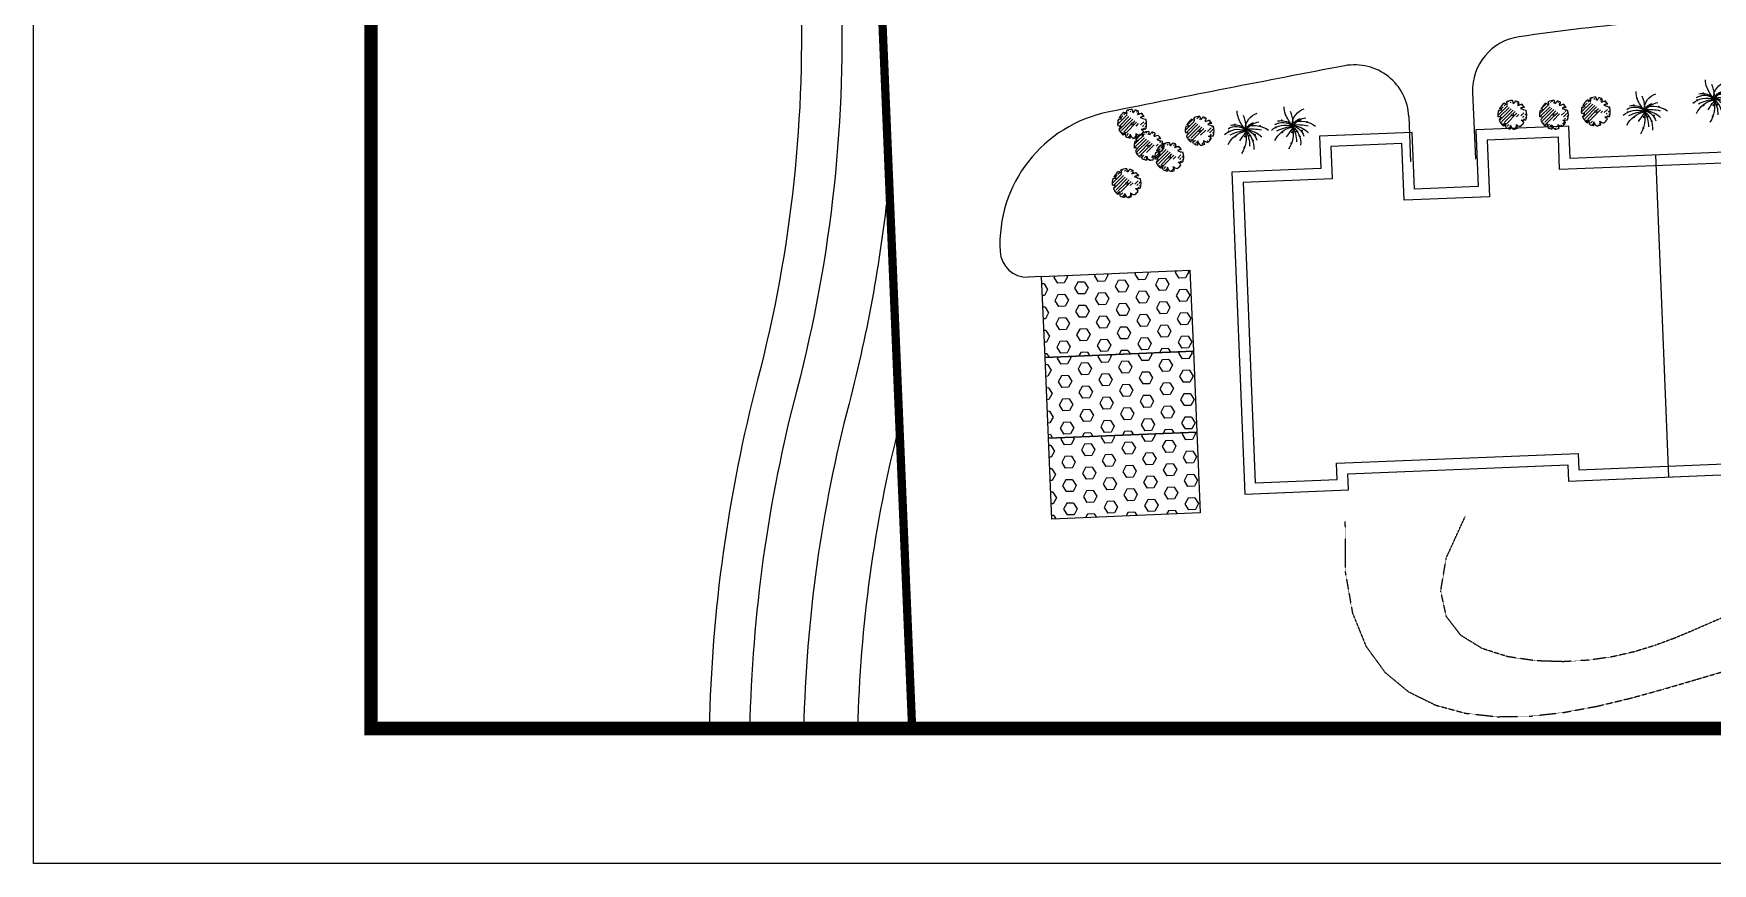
# Model space of a CAD drawing. Extents: x 116619 to 413619, y -387877 to -177877.
# Drawn here: x 116619 to 178821, y -387877 to -357127 of the extents above; entities that cross this region are included whole.
import ezdxf

# ---------------------------------------------------------------- set-up
doc = ezdxf.new("R2010")
doc.units = 0
doc.header["$LTSCALE"] = 35
doc.header["$MEASUREMENT"] = 0
doc.linetypes.add('DASH', pattern=[0.35, 0.25, -0.1])
doc.layers.get('0').update_dxf_attribs({"linetype": 'CONTINUOUS'})
for name, color, linetype in [('CHE', 5, 'CONTINUOUS'), ('DX', 32, 'CONTINUOUS'), ('JZ1', 7, 'CONTINUOUS'), ('LAYER11', 50, 'CONTINUOUS'), ('LAYER4', 41, 'CONTINUOUS'), ('LVHUA', 94, 'CONTINUOUS'), ('PUB_TITLE', 7, 'CONTINUOUS'), ('YJ1', 7, 'CONTINUOUS'), ('围墙', 252, 'DASH'), ('新路', 21, 'CONTINUOUS'), ('绿化', 84, 'CONTINUOUS')]:
    doc.layers.add(name, color=color, linetype=linetype)

# ---------------------------------------------------------------- blocks, each defined once
blk = doc.blocks.new('A$C1C107019')
at = {"layer": 'CHE', "color": 84, "ltscale": 2}
for p, q in [((-3.743923935471685, -0.520168212668068), (-3.860537306158221, -0.6148562736379972)), ((-3.743867092198343, -0.5201764132416429), (-3.756129247121862, -0.4434154085647606)), ((-3.316275731500355, -0.4518710083248152), (-3.328537886423874, -0.3751100036806747)), ((-3.082783298961658, -0.5410999714858917), (-3.316297051222136, -0.4518176803449023)), ((-2.888741214192123, -0.3835574029544659), (-3.082818822542322, -0.5411450989668083)), ((-2.888684370745978, -0.3835656034534622), (-2.900946525638574, -0.3068045988366066)), ((-2.461093010106197, -0.3152601985257206), (-2.473355164998793, -0.238499193908865)), ((-2.227600577680278, -0.4044891616395034), (-2.461114329940756, -0.315206870498514)), ((-2.033558492912562, -0.2469465933136235), (-2.227636101264579, -0.4045342893277848)), ((-2.033501649348182, -0.2469547936689196), (-2.045763804271701, -0.1701937889920373)), ((-1.760608596656311, -0.5830988716679713), (-1.954686205004691, -0.7406865676784946)), ((-1.527059320927947, -0.6723360350497387), (-1.760573073190244, -0.5830537439069303)), ((-1.605910288650193, -0.1786493887666438), (-1.618172443573712, -0.1018883841206843)), ((-1.372417856400716, -0.2678783517967531), (-1.605931608661194, -0.1785960606539447)), ((-1.178375771603896, -0.1103357836291252), (-1.372453379955914, -0.2679234796432866)), ((-1.178318927952205, -0.1103439838825579), (-1.190581082877543, -0.03358297923659848)), ((-0.9054258754040347, -0.4464880619962059), (-1.099503483756052, -0.6040757580085483)), ((-1.060010496279574, -0.8509539453280013), (-1.09944664016075, -0.6040839581746695)), ((-0.8457621298894082, -0.4692413526827295), (-0.9053903519106825, -0.44644293406418)), ((-3.470974039242719, -0.856320490993312), (-3.665051647594737, -1.013908187005654)), ((-3.625558660525712, -1.260786374685267), (-3.664994804406888, -1.013916387531935)), ((-3.237424763457966, -0.9455576547679811), (-3.470938515718444, -0.8562753636251728)), ((-3.198024143013754, -1.192472769387678), (-3.392101751363953, -1.350060465401839)), ((-3.197967299827724, -1.192480969770259), (-3.237403443708899, -0.9456109826187458)), ((-2.615791317964977, -0.7197096813524695), (-2.809868926313356, -0.8772973773648118)), ((-2.770375939071528, -1.124175564898906), (-2.809812082954522, -0.8773055777455738)), ((-2.536883506707454, -1.213404528176397), (-2.770397258966113, -1.124122237035408)), ((-2.382242042207508, -0.808946844892489), (-2.615755794467987, -0.7196645537533186)), ((-2.342841421706908, -1.055861959704998), (-2.536919030057106, -1.213449655717341)), ((-2.342784578433566, -1.055870159971164), (-2.382220722312923, -0.8090001728160132)), ((-1.915193217675551, -0.9875647551143629), (-1.954629361558545, -0.7406947679610312)), ((-1.681700785456997, -1.076793718300905), (-1.915214537715656, -0.9875114271599159)), ((-1.487658700454631, -0.919251150033233), (-1.681736308806649, -1.076838846045575)), ((-1.487601856977562, -0.9192593502120872), (-1.527038000858738, -0.6723893630605744)), ((-0.826518064175616, -0.940182908458155), (-1.060031816436094, -0.8509006173153466)), ((-0.7769576408463763, -0.8999569765928754), (-0.8265535875543719, -0.9402280364065518)), ((-3.546707692426935, -1.754473021317608), (-3.68706215614111, -1.700809509120518)), ((-3.392066227985197, -1.350015338006415), (-3.625579980245675, -1.260733046863606)), ((-3.507250228853081, -2.00139633613253), (-3.546686372734257, -1.754526348977379)), ((-2.925074246753866, -1.528625047740206), (-3.119151855105883, -1.686212743752549)), ((-3.079658868155093, -1.933090931217521), (-3.119095012036269, -1.686220944064189)), ((-2.691524971232866, -1.617862211414831), (-2.925038723493344, -1.528579920272023)), ((-2.652124350557642, -1.864777326109106), (-2.846201958906022, -2.022365022121448)), ((-2.652067507398897, -1.864785526344349), (-2.691503651281892, -1.617915539192836)), ((-2.069891525507046, -1.39201423807026), (-2.263969133855426, -1.549601934084421)), ((-2.224476146760935, -1.796480121416607), (-2.263912290640292, -1.549610134263276)), ((-1.990983714480535, -1.885709084821428), (-2.224497466741013, -1.796426793680439)), ((-1.836342249953304, -1.481251401582995), (-2.069856002213783, -1.391969110442005)), ((-1.796941629307184, -1.728166516468264), (-1.991019237657383, -1.885754212478787)), ((-1.79688478600292, -1.728174716559806), (-1.836320929885915, -1.481304729404656)), ((-1.214708804254769, -1.255403428429418), (-1.408786412606787, -1.412991124443579)), ((-1.369293425304932, -1.659869311659349), (-1.408729569186107, -1.412999324506018)), ((-1.135800993202793, -1.749098274991411), (-1.369314745463271, -1.659815983852241)), ((-0.9811595287028467, -1.344640591711141), (-1.214673280963325, -1.255358300568332)), ((-0.9417589080567268, -1.591555706767394), (-1.135836516405107, -1.749143402779737)), ((-0.9417020646069432, -1.591563906773445), (-0.9811382084881188, -1.344693919618294)), ((-3.507307071806281, -2.001388135779052), (-3.623920442640156, -2.096076196850845)), ((-3.234357175606419, -2.337540414146133), (-3.428434783956618, -2.495128110158475)), ((-3.000807900172731, -2.426777577964458), (-3.234321652433209, -2.33749528682165)), ((-2.846166435672785, -2.022319894724205), (-3.079680187933263, -1.933037603583216)), ((-2.961350436482462, -2.673700892661145), (-3.000786580363638, -2.426830905507813)), ((-2.379174454357781, -2.200929604503472), (-2.57325206270616, -2.358517300517633)), ((-2.533759075726266, -2.605395487789792), (-2.573195219609261, -2.358525500638279)), ((-2.145625178920454, -2.290166768132622), (-2.379138931180933, -2.200884476993451)), ((-2.106167715086485, -2.537090082860232), (-2.145603858967661, -2.290220095708719)), ((-1.523991733105504, -2.06431879480624), (-1.718069341455703, -2.221906490818583)), ((-1.678576354330289, -2.468784678003431), (-1.718012498213284, -2.221914690851918)), ((-1.445083922169943, -2.558013641541038), (-1.678597674430421, -2.468731350401868)), ((-1.290442457730023, -2.153555958229845), (-1.523956209990502, -2.064273667090674)), ((-1.251041836907461, -2.400471073171502), (-1.445119445255841, -2.558058769183845)), ((-1.250984993632301, -2.400479273104793), (-1.290421137513476, -2.153609285949642)), ((-0.6688090118550463, -1.927707985136294), (-0.862886620205245, -2.085295681148637)), ((-0.8233936329343123, -2.332173868218888), (-0.862829776815488, -2.085303881063737)), ((-0.5899012009776925, -2.42140283164008), (-0.8234149532381707, -2.332120540499091)), ((-0.6091452664277313, -1.95046127598107), (-0.668773488709121, -1.927662857260657)), ((-0.540340777442907, -2.381176899818456), (-0.5899367240344873, -2.421447959513898)), ((-3.388941797180451, -2.742006297577973), (-3.428377941061626, -2.495136310424641)), ((-3.155449364727247, -2.831235261244728), (-3.388963116987725, -2.741952970105558)), ((-2.961407279406558, -2.673692692542318), (-3.155484887756757, -2.831280388552841)), ((-2.688457383206696, -3.009844970880295), (-2.882534991556895, -3.167432666892637)), ((-2.454908107974916, -3.099082134654964), (-2.688421860235394, -3.009799843513974)), ((-2.300266643418581, -2.694624451371055), (-2.533780395679059, -2.605342160231885)), ((-2.415450644053635, -3.346005449237055), (-2.45488678793663, -3.099135462083723)), ((-2.1062245581561, -2.537081882843268), (-2.300302166508118, -2.69466957885561)), ((-1.833274661958058, -2.873234161210348), (-2.027352270306437, -3.030821857222691)), ((-1.987859283413854, -3.277700044305675), (-2.02729542729503, -3.030830057152343)), ((-1.599725386668069, -2.962471324781291), (-1.833239138926729, -2.873189033640301)), ((-1.560267922657658, -3.209394639448874), (-1.599704066540653, -2.962524652297361)), ((-0.9780919407348847, -2.736623351540402), (-1.172169549086902, -2.894211047552744)), ((-1.13267656195967, -3.141089234548417), (-1.172112705840846, -2.894219247395085)), ((-0.7445426654157927, -2.825860514951273), (-0.9780564176762709, -2.736578223808465)), ((-0.7051420445059193, -3.072775629905664), (-0.899219652856118, -3.230363325919825)), ((-0.7050852012616815, -3.072783829664331), (-0.7445213451428572, -2.825913842511)), ((-3.310090829225373, -3.235692944512266), (-3.450445292795848, -3.182029432373383)), ((-3.270690208257292, -3.482608058917322), (-3.387303579236686, -3.577296120103711)), ((-3.27063336550782, -3.482616259023416), (-3.310069509388995, -3.235746271870084)), ((-2.84304200481165, -3.414310854106589), (-2.882478148692826, -3.167440866955076)), ((-2.609549572473043, -3.503539817922501), (-2.843063324733521, -3.414257526779693)), ((-2.415507487006835, -3.345997249245556), (-2.609585095358852, -3.503584945257899)), ((-2.142557590837896, -3.682149527614456), (-2.336635199186276, -3.839737223626798)), ((-1.909008315720712, -3.771386691330918), (-2.14252206798119, -3.682104400188109)), ((-1.754366851224404, -3.36692900806338), (-1.987880603483063, -3.277646716922391)), ((-1.5603247657873, -3.20938643957561), (-1.75440237413568, -3.366974135589771)), ((-1.287374869556515, -3.54553871794451), (-1.481452477908533, -3.703126413955033)), ((-1.441959490985028, -3.950004600894317), (-1.481395634868022, -3.703134613742805)), ((-1.053825594472073, -3.634775881469977), (-1.287339346732551, -3.545493590330807)), ((-0.8991841299139196, -3.230318198189707), (-1.132697882174398, -3.141035907048717)), ((-1.014368130287039, -3.881699195995679), (-1.053804274168215, -3.634829208840529)), ((-0.432192148276954, -3.408927908258192), (-0.6262697566271527, -3.566515604270535)), ((-0.5867767695890507, -3.813393791107956), (-0.6262129134702263, -3.566523803956443)), ((-0.3725284030242619, -3.431681199237573), (-0.432156625422067, -3.408882780455315)), ((-2.997740312057431, -3.818760337284402), (-3.19181792040763, -3.976348033294926)), ((-3.152324933835189, -4.223226220467041), (-3.191761077716365, -3.976356233313709)), ((-2.918832501471115, -4.312455184457576), (-3.152346253731594, -4.223172893316587)), ((-2.76419103697117, -3.907997501190039), (-2.997704789231648, -3.818715210049049)), ((-2.724790415886673, -4.154912615651483), (-2.918868024236872, -4.312500311663825)), ((-2.724733573139019, -4.154920815553851), (-2.764169717018376, -3.908050828400519)), ((-2.297142212381004, -4.086615410680679), (-2.336578356263999, -3.839745423527347)), ((-2.063649780218839, -4.175844374596636), (-2.297163532479317, -4.086562083455647)), ((-1.869607694608931, -4.018301805981537), (-2.063685302959129, -4.175889501993879)), ((-1.869550851741224, -4.018310005751118), (-1.908986995622399, -3.771440018599606)), ((-1.208467058968381, -4.039233564739334), (-1.441980811228859, -3.949951273598344)), ((-1.01442497332755, -3.881690996297039), (-1.208502581677749, -4.039278692307562)), ((-0.7414750771295076, -4.217843274691404), (-0.9355526854778873, -4.375430970705565)), ((-0.5079258022178692, -4.307080438145931), (-0.7414395544783474, -4.217798147004942)), ((-0.3532843377179233, -3.902622754878394), (-0.5867980899784015, -3.813340463737404)), ((-0.4684683379164198, -4.554003752553399), (-0.5079044817975955, -4.307133765400067)), ((-0.3037239140394377, -3.862396823114977), (-0.3533198604272911, -3.902667882668538)), ((-3.073473965969242, -4.716912867666906), (-3.213828429305067, -4.663249355615335)), ((-3.034073344708304, -4.963827982055591), (-3.150686715860502, -5.058516043389318)), ((-3.034016502162558, -4.963836181912484), (-3.073452646043734, -4.716966194760971)), ((-2.451840519659527, -4.491064894016745), (-2.645918128007906, -4.648652590029087)), ((-2.606425141466389, -4.895530776999294), (-2.645861285345745, -4.648660789844143)), ((-2.372932709215092, -4.984759741075322), (-2.606446461475571, -4.895477449932514)), ((-2.218291244716966, -4.580302057865993), (-2.451804996977444, -4.491019766725003)), ((-2.178890623428742, -4.827217172369274), (-2.37296823178076, -4.984804868381616)), ((-2.178833780708374, -4.827225372126122), (-2.218269924591368, -4.58035538497279)), ((-1.596657798378146, -4.354454084332247), (-1.790735406730164, -4.512041780344589)), ((-1.751242420068593, -4.758919967198381), (-1.790678563949768, -4.512049980045049)), ((-1.517749987966454, -4.84814893127259), (-1.751263740226932, -4.7588666401316)), ((-1.363108523466508, -4.443691248005052), (-1.596622275728805, -4.354408956864063)), ((-1.323707902178285, -4.69060636273025), (-1.517785510528483, -4.848194058742592)), ((-1.323651059312397, -4.690614562339761), (-1.363087203193572, -4.443744575188248)), ((-0.8960596986144083, -4.622309157441123), (-0.9354958424955839, -4.375439170285972)), ((-0.6625672667141771, -4.711538121415288), (-0.8960810189746553, -4.622255830274298)), ((-0.468525180927827, -4.553995553058485), (-0.6626027892780257, -4.711583249070827)), ((-0.1955752847279655, -4.890147831412833), (-0.3896528930781642, -5.047735527425175)), ((-0.1359115396498964, -4.912901122521362), (-0.1955397622223245, -4.890102703680896)), ((-2.761123448479339, -5.299980260406301), (-2.955201056829537, -5.457567956420462)), ((-2.915708070489927, -5.704446143357927), (-2.955144214371103, -5.457576156206414)), ((-2.527574173742323, -5.389217424341041), (-2.761087926002801, -5.299935133200051)), ((-2.488116709793758, -5.636140738442919), (-2.527552853673114, -5.389270751289587)), ((-1.905940727228881, -5.163369450765458), (-2.100018335580899, -5.32095714677962)), ((-2.060525349035743, -5.567835333573385), (-2.099961492918737, -5.320965346418234)), ((-1.827032916989992, -5.657064297749457), (-2.060546669250471, -5.567782006610287)), ((-1.672391452464581, -5.25260661448192), (-1.90590520472324, -5.16332432334093)), ((-1.632990831030838, -5.499521729132539), (-1.827068439379218, -5.657109425144881)), ((-1.632933988395962, -5.499529928642005), (-1.672370132277138, -5.252659941490492)), ((-1.050758005980242, -5.026758641097331), (-1.244835614328622, -5.184346337107854)), ((-1.205342627639766, -5.431224523785204), (-1.244778771520942, -5.184354536633691)), ((-0.9718501957104309, -5.520453487892155), (-1.205363947972728, -5.431171196751166)), ((-0.817208731212304, -5.115995804681006), (-1.050722483474601, -5.026713513541836)), ((-0.7778081097785616, -5.362910919448041), (-0.9718857181305793, -5.520498615460383)), ((-0.7777512669417774, -5.362919118886566), (-0.8171874108229531, -5.116049131733234)), ((-0.350159906243789, -5.294613713998842), (-0.3895960501249647, -5.04774372684733)), ((-0.1166674744599732, -5.383842678091241), (-0.3501812267204514, -5.294560386950252)), ((-0.06710705063596833, -5.343616746371481), (-0.1167029968783027, -5.383887805790437)), ((-2.682215638182242, -5.793675107608578), (-2.915729390442721, -5.704392816467589)), ((-2.488173552281296, -5.636132538804304), (-2.682251160631495, -5.793720234814828))]:
    blk.add_line(p, q, dxfattribs=at)
blk.add_lwpolyline([(-3.017049394009518, -5.895084751264221), (-3.884644559659137, -0.4639450339800533), (-0.9222047138755443, 0.009288692725021974), (-0.05460954822774511, -5.421851024544594)], close=True, dxfattribs=at)
blk = doc.blocks.new('ZIWEI')
h = blk.add_hatch()
h.set_pattern_fill('ANSI31', color=256, scale=700, style=0)
h.set_pattern_definition([(45, (-14305.15479666414, -15521.72558498852), (-61.8718433538229, 61.87184335382291), [])])
edge = h.paths.add_edge_path(flags=16)
edge.add_arc((-3.124356323995016, 3.122764844410995), 38.19129419894237, 0, 360)
edge = h.paths.add_edge_path()
edge.add_line((-515.1862775585669, 179.497036884386), (-397.3273588397005, 192.8007087845654))
edge.add_line((-397.3273588397005, 192.8007087845654), (-484.1707726325494, 239.3635604351966))
edge.add_arc((-355.5003343913286, 207.8080208276788), 224.403476599897, 48.5203254456983, 80.51513420599325)
edge.add_arc((-325.4140871285308, 399.2104523212729), 130.0053747879539, 343.6554930631364, 399.759999052217)
edge.add_arc((-174.7510699382728, 449.0992219469845), 193.0394698033984, 352.0774890396579, 386.6128437567361)
edge.add_arc((-84.56230609322301, 589.4586796650692), 201.8433641199807, 304.1868289016925, 338.5411029521464)
edge.add_arc((79.86628706235024, 476.3367862375235), 153.6894522377071, 315.8453936709736, 359.7650517005484)
edge.add_arc((-244.3907489811299, 1929.23720569768), 1632.167053856146, 285.4397484795938, 290.7099380494143)
edge.add_arc((411.9486994804647, 44.08673669176824), 233.5512010930507, 83.53226198880667, 121.6543979234022)
edge.add_arc((-4.509560895889081, -499.5216754744943), 586.7160784787773, 134.7781732768324, 147.3314664882382)
edge.add_arc((-250.9462972172714, -395.6289919717128), 87.2136964104515, 97.74104035208522, 188.8107453020594)
edge.add_arc((-1350.450460115571, -519.14793294827), 1107.830682670651, 2.946463605808077, 10.92381386573493)
edge.add_arc((124.9841737184488, -442.2467953651558), 220.2945284226358, 160.600850515773, 199.3991494842191)
edge.add_arc((100.2743666530096, -356.5412966543881), 177.912621491226, 186.1911535261988, 248.4951689965226)
edge.add_arc((295.5747862085336, -375.7284358642501), 163.4501424661077, 170.6313753688686, 220.6278158106918)
edge.add_arc((325.3933213488563, -117.6562043841968), 300.1513038858919, 230.4582328344403, 263.1092801234542)
edge.add_arc((-0.1343107446045906, -630.5382491610344), 545.230109940777, 39.65358745448385, 53.99299145650343)
edge.add_arc((357.6164668545061, 465.0542429203251), 655.5885988104213, 266.7454952844627, 282.0146256256703)
edge.add_arc((-8.366491272492567, 3.426213290907981), 526.717709094641, 126.0750832653475, 153.6245397522663)
edge.add_arc((-8.366491272492567, 3.426213290907981), 532.1830287655648, 89.33214789761615, 114.3856376375889)
edge.add_arc((-8.366491272492567, 3.426213290907981), 530.635912621629, 62.87665481919286, 77.70213155929174)
edge.add_arc((-8.366491272492567, 3.426213290907981), 523.3081512775127, 31.40983736236552, 49.47524964655826)
edge.add_arc((-8.366491272492567, 3.426213290907981), 533.5852264281983, 340.3307323359838, 379.4299658611113)
edge.add_arc((-8.366491272492567, 3.426213290907981), 514.0723757636953, 305.3940385052633, 326.2463764496025)
edge.add_arc((-8.366491272492567, 3.426213290907981), 527.2859582375127, 274.7236248562025, 290.327701486811)
edge.add_arc((-8.366491272492567, 3.426213290907981), 521.8934893924253, 243.1498330697507, 261.8356210533511)
edge.add_arc((-8.366491272492567, 3.426213290907981), 524.2458075739542, 200.8102967799917, 231.4391627845076)
edge.add_arc((-8.366491272492567, 3.426213290907981), 536.5325998408181, 160.8426086360242, 187.2750049578882)
edge.add_arc((-610.1709703373417, -941.8811506774291), 880.120823157168, 77.37282204331454, 85.464893159638)
edge.add_arc((958.8282334270953, 2090.854452699206), 1965.482605593802, 250.0864889084941, 256.3451059776773)
for p, q in [((-515.1862775585669, 179.497036884386), (-397.3273588397005, 192.8007087845654)), ((-484.1707726325494, 239.3635604351966), (-484.1707726325494, 239.3635604351966)), ((-397.3273588397005, 192.8007087845654), (-484.1707726325494, 239.3635604351966))]:
    blk.add_line(p, q)
blk.add_circle((-3.124356323995016, 3.122764844410995), 38.19129419894237)
for centre, radius, start, end in [((-8.366491272492567, 3.426213290907981), 536.5325998408181, 160.8426086360242, 187.2750049578882), ((-8.366491272492567, 3.426213290907981), 526.717709094641, 126.0750832653475, 153.6245397522663), ((-355.5003343913286, 207.8080208276788), 224.403476599897, 48.5203254456983, 80.51513420599325), ((-8.366491272492567, 3.426213290907981), 532.1830287655648, 89.33214789761615, 114.3856376375889), ((-325.4140871285308, 399.2104523212729), 130.0053747879539, 343.6554930631364, 39.75999905221702), ((-174.7510699382728, 449.0992219469845), 193.0394698033984, 352.0774890396579, 26.61284375673618), ((-84.56230609322301, 589.4586796650692), 201.8433641199807, 304.1868289016925, 338.5411029521464), ((-8.366491272492567, 3.426213290907981), 530.635912621629, 62.87665481919286, 77.70213155929174), ((79.86628706235024, 476.3367862375235), 153.6894522377071, 315.8453936709736, 359.7650517005484), ((-244.3907489811299, 1929.23720569768), 1632.167053856146, 285.4397484795938, 290.7099380494143), ((411.9486994804647, 44.08673669176824), 233.5512010930507, 83.53226198880667, 121.6543979234022), ((958.8282334270953, 2090.854452699206), 1965.482605593802, 250.0864889084941, 256.3451059776773), ((-8.366491272492567, 3.426213290907981), 523.3081512775127, 31.40983736236552, 49.47524964655826), ((-8.366491272492567, 3.426213290907981), 533.5852264281983, 340.3307323359838, 19.42996586111129), ((-610.1709703373417, -941.8811506774291), 880.120823157168, 77.37282204331454, 85.464893159638), ((-4.509560895889081, -499.5216754744943), 586.7160784787773, 134.7781732768324, 147.3314664882382), ((-8.366491272492567, 3.426213290907981), 524.2458075739542, 200.8102967799917, 231.4391627845076), ((-250.9462972172714, -395.6289919717128), 87.2136964104515, 97.74104035208522, 188.8107453020594), ((-1350.450460115571, -519.14793294827), 1107.830682670651, 2.946463605808077, 10.92381386573493), ((-8.366491272492567, 3.426213290907981), 521.8934893924253, 243.1498330697507, 261.8356210533511), ((124.9841737184488, -442.2467953651558), 220.2945284226358, 160.600850515773, 199.3991494842191), ((100.2743666530096, -356.5412966543881), 177.912621491226, 186.1911535261988, 248.4951689965226), ((-8.366491272492567, 3.426213290907981), 527.2859582375127, 274.7236248562025, 290.327701486811), ((295.5747862085336, -375.7284358642501), 163.4501424661077, 170.6313753688686, 220.6278158106918), ((325.3933213488563, -117.6562043841968), 300.1513038858919, 230.4582328344403, 263.1092801234542), ((-8.366491272492567, 3.426213290907981), 514.0723757636953, 305.3940385052633, 326.2463764496025), ((357.6164668545061, 465.0542429203251), 655.5885988104213, 266.7454952844627, 282.0146256256703), ((-0.1343107446045906, -630.5382491610344), 545.230109940777, 39.65358745448385, 53.99299145650343)]:
    blk.add_arc(centre, radius, start, end)
blk = doc.blocks.new('A$C279C5B78')
at = {"layer": 'LVHUA', "xscale": 0.002507716049382716, "yscale": 0.002507716049382716, "zscale": 0.002507716049382716, "rotation": 0.08819500577114782}
blk.add_blockref('ZIWEI', (1.364007605556253, 1.309058238708531), dxfattribs=at)
blk = doc.blocks.new('M_F19')
at = {"const_width": 29.997}
for points in [[(-446.0820038316924, 82.30226051427235, 1), (-416.0790038316882, 82.30226051427235, 1)], [(-191.8093345468515, 156.4668311215355, 1), (-161.8063345468472, 156.4668311215355, 1)], [(-123.0610951829804, 98.83118613411352, 1), (-93.05809518297974, 98.83118613411352, 1)], [(-61.25954202660796, -8.391235712817434, 1), (-31.25654202661462, -8.391235712817434, 1)], [(-33.71233810031845, 49.24440927460455, 1), (-3.709338100325112, 49.24440927460455, 1)], [(-19.93873613717733, 16.33028782293695, 1), (10.06426386282692, 16.33028782293695, 1)], [(14.31561309290555, -0.1986377968969464, 1), (44.31861309290616, -0.1986377968969464, 1)], [(268.7080528295992, 189.5246823612033, 1), (298.7110528295925, 189.5246823612033, 1)], [(461.0593985062042, 8.137689907016465, 1), (491.0623985062048, 8.137689907016465, 1)], [(-281.1580916295134, -156.8641067153294, 1), (-251.1550916295128, -156.8641067153294, 1)], [(-205.5829365099999, -313.5295756337619, 1), (-175.5799365099992, -313.5295756337619, 1)], [(-95.63366170854351, -173.3930323351706, 1), (-65.63066170855018, -173.3930323351706, 1)], [(-13.11182038153493, -33.11275924857182, 1), (16.89117961846932, -33.11275924857182, 1)], [(7.488697337259509, -173.3930323351706, 1), (37.49169733725284, -173.3930323351706, 1)], [(55.63641898233618, -486.7239701720391, 1), (85.63941898234043, -486.7239701720391, 1)], [(289.3085705483827, -148.6715087994162, 1), (319.311570548387, -148.6715087994162, 1)]]:
    blk.add_lwpolyline(points, format="xyb", close=True, dxfattribs=at)
for centre, radius, start, end in [((-364.0624273419307, 515.2882468599455), 548.1530888286114, 342.9456350568751, 6.481377850901596), ((-184.6246790750956, -610.5179731575663), 732.1080079143107, 78.55155098013316, 130.9815348713877), ((-55.34489215565918, -1222.577526333058), 1255.971122874843, 88.32856473930403, 108.7290030802688), ((104.3438884092575, -701.2951203766679), 728.2267695975378, 103.045235373428, 139.776625494149), ((-479.6631429767804, -437.3135074485181), 647.0761581219064, 48.75809887789755, 83.86240095366526), ((-482.9476049698787, -9.366995773521921), 481.590292170942, 6.990448297876262, 78.02836256322455), ((154.9695312472904, -426.2726432152922), 475.875404494438, 114.0955767610405, 166.2953379553469), ((-315.4999156218582, -111.3503274217328), 315.4465604040754, 28.89011928670217, 78.45792187995568), ((1198.922633930124, 96.34765904088272), 1224.727740074601, 163.8561215232247, 179.1105149163876), ((-1741.271413846636, 1043.621006615649), 2025.93579038022, 328.9872775939272, 340.3610108459401), ((298.1803219250505, -285.4993274423141), 422.0224543355716, 62.9908582621707, 135.9101719540797), ((256.6452040341828, -536.2419319682922), 586.1115378131698, 53.32312996791644, 115.7632577042061), ((365.5584485565705, -390.9622622612733), 581.995294796342, 85.87406080653938, 126.9558399417119), ((450.0667731131434, -463.4394365845765), 649.3232523907575, 134.4860623050567, 189.3762174920274), ((778.5288632172087, -372.2509250680741), 863.8362127019741, 155.0887597473385, 185.9637238118709), ((-86.60310277417375, -1604.443387119136), 1605.401999270764, 70.52489667841802, 87.82436815328639), ((805.4092372159939, -148.5996439054143), 812.9823453502462, 171.2495824831473, 218.2332804430338), ((-3287.951766343682, -3108.005333478603), 4475.046511780242, 39.0487703031419, 42.67989976416857), ((-82.58800080557194, -736.4260957738588), 718.2576203812787, 31.31504884319343, 82.13779409021814)]:
    blk.add_arc(centre, radius, start, end)
at = {"width": 0.8, "flags": 9}
for tag in ['YSIZE', 'XSIZE']:
    blk.add_attdef(tag, (0, 0), '', height=0.5, dxfattribs=at)

msp = doc.modelspace()

# ---------------------------------------------------------------- linework, layer by layer
for p, q in [((167317.2989410236, -361204.5129074063), (164679.4374018684, -361310.7508490141)), ((164679.4374018684, -361310.7508490141), (164727.7273753062, -362509.7788213547)), ((167401.8063945547, -363302.8118590023), (167317.2989410236, -361204.5129074063)), ((173112.6008073464, -360971.1113690492), (170474.7392681912, -361077.3493106421)), ((170474.7392681912, -361077.3493106421), (170559.246721752, -363175.648262253)), ((173160.890780814, -362170.1393413898), (173112.6008073464, -360971.1113690492)), ((180315.0910157934, -361882.00916644), (173160.890780814, -362170.1393413898)), ((164727.7273753062, -362509.7788213547), (161430.4004513696, -362642.5762483533)), ((161430.4004513696, -362642.5762483533), (161878.6923716143, -373773.5525916126)), ((170559.246721752, -363175.648262253), (167401.8063945547, -363302.8118590023)), ((164892.084914811, -373051.7040060218), (173844.827108331, -372691.1388709005)), ((164916.2299015597, -373651.2179921921), (164892.084914811, -373051.7040060218)), ((173844.827108331, -372691.1388709005), (173868.9720950499, -373290.6528570708)), ((173868.9720950499, -373290.6528570708), (180503.593542017, -373023.4483372774)), ((161878.6923716143, -373773.5525916126), (164916.2299015597, -373651.2179921921))]:
    msp.add_line(p, q)
msp.add_lwpolyline([(179899.3183671907, -361498.4298334774), (173544.4701137617, -361754.366692787), (173496.1801403239, -360555.3387204465), (170058.9666195884, -360693.7699776795), (170143.4740731493, -362792.0689292755), (167785.3857275322, -362887.0392104145), (167700.8782739714, -360788.7402588036), (164263.6647532657, -360927.1715160515), (164311.9547267035, -362126.1994883921), (161014.6278027669, -362258.9969153907), (161495.1130386367, -374189.3252402153), (165332.0025501326, -374034.7973251548), (165307.8575634137, -373435.2833389845), (173461.2477753535, -373106.9115194883), (173485.3927620724, -373706.4255056735), (180919.3661906198, -373407.02767024)])
at = {"layer": 'DX', "linetype": 'DASH'}
for points in [[(179243.8574682623, -378748.3227227085), (178654.0537830901, -379002.0908437736), (178037.3966411539, -379271.8295046006), (177385.3851795252, -379542.8360041869), (176689.5185352718, -379800.4076415245), (175941.2958454599, -380029.8417156109), (175132.216247161, -380216.4355254362), (174253.7788774466, -380345.4863699998), (173297.4828733772, -380402.2915482919), (172270.1354479563, -380369.2716076484), (171239.776117884, -380217.3400887668), (170289.7524757813, -379914.533780683), (169503.4121142712, -379428.8894724313), (168964.1026259873, -378728.4439530458), (168755.1716035472, -377781.2340115642), (168959.9666395829, -376555.2964370244), (169661.8353267135, -375018.6680184606)], [(165207.3477622056, -375206.2122690995), (165213.019654237, -377060.4225193537), (165483.5168577305, -378593.6037735145), (165986.3641176548, -379830.5643616703), (166689.0861789857, -380796.1126139152), (167559.2077866954, -381515.0568603394), (168564.2536857544, -382012.2054310386), (169671.7486211332, -382312.366656105), (170849.2173378003, -382440.3488656253), (172067.1343981707, -382421.3563983985), (173307.7736343716, -382282.1776280043), (174556.3586959656, -382049.9969367201), (175798.1132325135, -381751.9987068307), (177018.2608935833, -381415.3673206174), (178202.0253287359, -381067.2871603573), (179334.630187534, -380734.9426083337)]]:
    msp.add_lwpolyline(points, dxfattribs=at)
at = {"layer": 'LAYER4'}
msp.add_line((177202.3794763461, -373556.7265879568), (176721.8942404762, -361626.3982631322), dxfattribs=at)
at = {"layer": 'PUB_TITLE'}
msp.add_lwpolyline([(116619.08357833, -387876.8527306947), (116619.08357833, -177876.8527306947), (413619.08357833, -177876.8527306947), (413619.08357833, -387876.8527306947)], close=True, dxfattribs=at)
at = {"layer": 'PUB_TITLE', "const_width": 500}
msp.add_lwpolyline([(129119.08357833, -382876.8527306947), (408619.08357833, -382876.8527306947), (408619.08357833, -182876.8527306947), (129119.08357833, -182876.8527306947)], close=True, dxfattribs=at)
at = {"layer": '围墙', "ltscale": 2, "const_width": 300}
for points in [[(284351.0544259275, -229964.9017638689), (147547.4282874297, -241490.0741873543), (143258.0416570549, -242514.307121818), (149167.6301467975, -382876.8527306947)], [(284351.0544259325, -229964.9017638769), (147547.4282874241, -241490.0741873588), (143310.458503224, -243406.2679687347), (149173.2288939653, -382876.8527306947)]]:
    msp.add_lwpolyline(points, dxfattribs=at)
at = {"layer": '新路'}
for p, q in [((143258.0416570549, -242514.307121818), (149167.6301467975, -382876.8527306947)), ((169934.6147414694, -359312.4594348109), (170038.1676853853, -361780.90148942)), ((167569.8242419843, -360202.1943629251), (167640.2873482134, -361881.8578091877)), ((153967.3370964633, -366127.9991146138), (153467.9984827676, -366149.0224275721))]:
    msp.add_line(p, q, dxfattribs=at)
for centre, radius, start, end in [((183327.0881834708, -436968.1748434363), 80570.0608774445, 91.73385474477541, 98.32660153073691), ((171932.857197235, -359228.6317068855), 2000, 97.86188699089891, 182.4021912089329), ((302189.7073494915, -1080776.88881402), 735329.1220617648, 100.7368479980513, 101.4302080926401), ((165571.5817862187, -360286.0220908814), 2000, 2.402191209817962, 100.736847998069), ((157420.4133460393, -364939.8356428728), 5000, 100.99858530192, 183.0104434222971), ((153425.9334309158, -365149.9075535893), 1000, 183.0104434223157, 272.410861283434)]:
    msp.add_arc(centre, radius, start, end, dxfattribs=at)
at = {"layer": '绿化', "color": 84}
for points in [[(136703.4736755546, -247630.2938738111, 0.0639683565038877), (140467.1056734752, -265150.5876440145, -0.1497470182837893), (142104.563756559, -304042.9378089942, 0.1497470182837078), (143623.6106247921, -340122.8248758819, -0.1497470182836417), (144895.635428194, -370335.5274692047, 0.05860750743582475), (143152.2446685603, -382876.8527306947, 0.05860750743582475)], [(135407.2159501873, -249775.3921982478, 0.05687885398748412), (139052.6550726742, -265649.9166917223, -0.1497470182838108), (140653.14738594, -303664.2684030067, 0.1497470182838163), (142209.160023991, -340622.1539236587, -0.1497470182834593), (143444.2190575432, -369956.8580632824, 0.05874971112819369), (141651.9213760048, -382876.8527306947, 0.05874971112819369)], [(148311.3646110576, -362539.1235389318, -0.03937867994416309), (146830.8572557308, -370840.4200105537, 0.0584051899510652), (145152.7046392677, -382876.8527306947, 0.0584051899510652)], [(148693.9106187541, -371625.2268347181, 0.056742329151784), (147153.2012768002, -382876.8527306947, 0.056742329151784)]]:
    msp.add_lwpolyline(points, format="xyb", dxfattribs=at)

# ---------------------------------------------------------------- block references
at = {"layer": 'JZ1', "xscale": 1000, "yscale": 1000, "zscale": 1000, "rotation": 83.33485379233787}
for p in [(154083.6001365228, -365213.1052849135), (154209.7952920689, -368210.44990686), (154335.9904476315, -371207.7945288047)]:
    msp.add_blockref('A$C1C107019', p, dxfattribs=at)
at = {"layer": 'LAYER11', "extrusion": (0, 0, -1), "xscale": 1.29, "yscale": 1.29, "zscale": -1.29, "rotation": 354.786686086626}
for p in [(-178864.9833032309, -359555.6281570998), (-176290.9264525901, -359996.3419846453), (-161514.8966854835, -360711.5968073349), (-163253.2549264292, -360558.3303073026)]:
    msp.add_blockref('M_F19', p, dxfattribs=at)
at = {"layer": 'YJ1', "xscale": 400, "yscale": 400, "zscale": 400}
for p in [(173962.4558835116, -360545.2636625586), (156783.4035865985, -361005.069247677), (170872.3570387633, -360669.6628166382), (172415.5116262067, -360669.6628166382), (157396.937894146, -361822.5037653946), (159288.6809853903, -361260.5184852481), (158163.8621456354, -362231.2225455088), (156578.8887549883, -363201.9266057695)]:
    msp.add_blockref('A$C279C5B78', p, dxfattribs=at)

doc.saveas('drawing.dxf')
